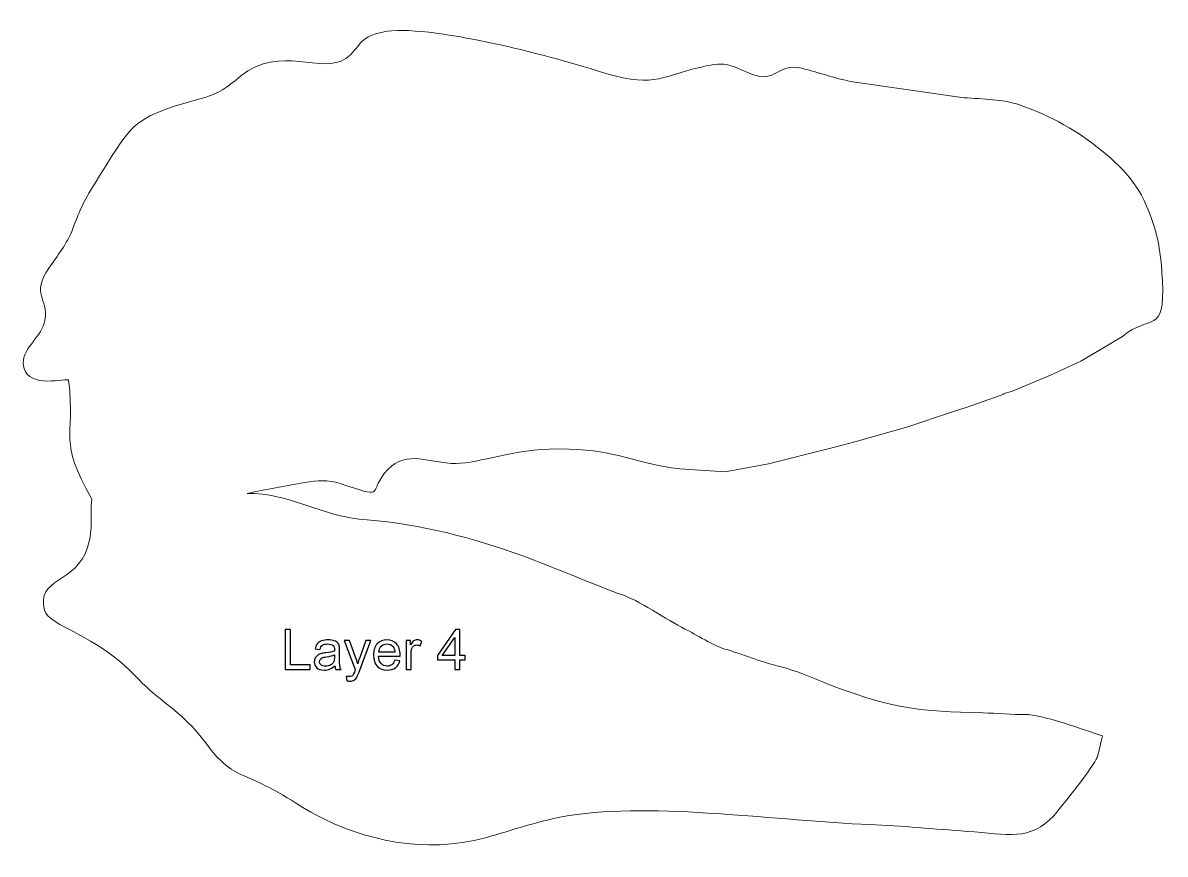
# Model space of a CAD drawing. Header units: millimetres. Extents: x -870 to 610, y 34 to 322.
# Drawn here: x -537.3 to -407.7, y 95.9 to 190.3 of the extents above; entities that cross this region are included whole.
import ezdxf

# ---------------------------------------------------------------- set-up
doc = ezdxf.new("R2010")
doc.units = ezdxf.units.MM
doc.header["$MEASUREMENT"] = 0
doc.layers.add('Layer 1', color=7, linetype='Continuous')

msp = doc.modelspace()

# ---------------------------------------------------------------- linework, layer by layer
at = {"layer": 'Layer 1', "lineweight": 18}
msp.add_open_spline([(-498.201, 133.8639), (-503.4451, 134.2124), (-507.0208, 136.972), (-511.8423, 136.8726), (-511.8423, 136.8726), (-509.6499, 137.2992), (-507.5853, 137.6972), (-505.2745, 138.1102), (-505.2745, 138.1102), (-503.8469, 138.3653), (-502.6617, 138.4389), (-501.2666, 137.9827), (-501.2666, 137.9827), (-496.1473, 136.3088), (-498.0242, 136.8198), (-496.2717, 139.1237), (-496.2717, 139.1237), (-494.1702, 141.8867), (-491.6295, 140.4819), (-488.6805, 140.279), (-488.6805, 140.279), (-485.9639, 140.0922), (-482.4448, 141.7298), (-477.5417, 141.8913), (-477.5417, 141.8913), (-471.0492, 142.105), (-469.1214, 140.7389), (-464.0478, 139.8405), (-464.0478, 139.8405), (-463.5318, 139.7491), (-463.0953, 139.7335), (-462.7327, 139.6581), (-462.7327, 139.6581), (-462.7327, 139.6581), (-462.7326, 139.6581), (-462.7326, 139.6581), (-462.7326, 139.6581), (-462.7326, 139.6581), (-457.6027, 139.3076), (-457.6027, 139.3076), (-457.6027, 139.3076), (-457.6027, 139.3076), (-452.6717, 140.2372), (-452.6717, 140.2372), (-452.6717, 140.2372), (-452.6717, 140.2372), (-445.7588, 141.95), (-445.7588, 141.95), (-445.7588, 141.95), (-445.7588, 141.95), (-442.8823, 142.7194), (-442.8823, 142.7194), (-442.8823, 142.7194), (-442.8823, 142.7194), (-436.8725, 144.404), (-436.8725, 144.404), (-436.8725, 144.404), (-436.8725, 144.404), (-431.9142, 146.0737), (-431.9142, 146.0737), (-431.9142, 146.0737), (-431.9142, 146.0737), (-430.1478, 146.6521), (-430.1478, 146.6521), (-430.1478, 146.6521), (-430.1478, 146.6521), (-425.9624, 148.1383), (-425.9624, 148.1383), (-425.9624, 148.1383), (-425.9623, 148.1566), (-425.962, 148.1747), (-425.9615, 148.1926), (-425.9615, 148.1926), (-425.9615, 148.1926), (-425.1029, 148.4435), (-425.1029, 148.4435), (-425.1029, 148.4435), (-425.1029, 148.4435), (-420.6782, 150.2902), (-420.6782, 150.2902), (-420.6782, 150.2902), (-420.6782, 150.2902), (-417.2167, 151.8649), (-417.2167, 151.8649), (-417.2167, 151.8649), (-417.2167, 151.8649), (-412.5026, 154.687), (-412.5026, 154.687), (-412.5026, 154.687), (-409.3572, 157.3182), (-407.6644, 154.7177), (-407.9797, 160.9858), (-407.9797, 160.9858), (-408.0929, 163.2361), (-408.3306, 165.3469), (-408.9397, 167.258), (-408.9397, 167.258), (-410.3365, 171.6405), (-412.0533, 173.4194), (-414.8363, 175.7329), (-414.8363, 175.7329), (-417.4059, 177.869), (-420.642, 179.7488), (-424.1753, 180.9378), (-424.1753, 180.9378), (-426.1465, 181.6012), (-428.2808, 181.6027), (-430.4867, 181.7562), (-430.4867, 181.7562), (-430.4867, 181.7562), (-443.1166, 183.5778), (-443.1166, 183.5778), (-443.1166, 183.5778), (-445.3417, 183.9723), (-446.931, 184.6486), (-448.9056, 185.1053), (-448.9056, 185.1053), (-451.7967, 185.7739), (-451.6971, 183.2982), (-454.6155, 184.4498), (-454.6155, 184.4498), (-456.9625, 185.376), (-457.2011, 185.9593), (-460.281, 185.2411), (-460.281, 185.2411), (-465.3145, 184.0674), (-465.6266, 182.7339), (-472.3319, 184.8851), (-472.3319, 184.8851), (-476.9092, 186.3535), (-491.4142, 190.2545), (-496.4488, 189.214), (-496.4488, 189.214), (-499.3425, 188.616), (-498.935, 187.399), (-500.625, 186.2248), (-500.625, 186.2248), (-503.3918, 184.3025), (-507.995, 187.9077), (-512.5956, 184.1873), (-512.5956, 184.1873), (-514.229, 182.8664), (-514.8332, 182.2631), (-517.3308, 181.5871), (-517.3308, 181.5871), (-525.3637, 179.4133), (-524.9091, 178.6151), (-529.2037, 171.8791), (-529.2037, 171.8791), (-530.3872, 170.0226), (-530.721, 169.1808), (-531.5963, 166.9181), (-531.5963, 166.9181), (-532.3015, 165.0953), (-533.3419, 163.8746), (-534.3164, 162.434), (-534.3164, 162.434), (-536.3978, 159.3568), (-534.3571, 159.1301), (-534.7719, 156.4967), (-534.7719, 156.4967), (-535.0452, 154.7606), (-537.2775, 153.3789), (-537.2299, 151.6441), (-537.2299, 151.6441), (-537.1494, 148.7209), (-532.8639, 149.8618), (-532.0797, 149.7405), (-532.0797, 149.7405), (-531.2864, 142.6386), (-533.3562, 143.2815), (-529.4588, 136.2084), (-529.4588, 136.2084), (-529.7171, 134.2182), (-529.206, 133.093), (-529.9428, 130.7287), (-529.9428, 130.7287), (-531.22, 126.6303), (-535.8437, 127.2733), (-534.8086, 123.634), (-534.8086, 123.634), (-534.258, 121.6983), (-529.0336, 120.9844), (-524.4246, 116.0486), (-524.4246, 116.0486), (-522.5041, 113.9921), (-520.1221, 112.53), (-518.137, 110.4831), (-518.137, 110.4831), (-515.8731, 108.1487), (-515.5264, 106.2394), (-511.8912, 104.6971), (-511.8912, 104.6971), (-510.3265, 104.0332), (-509.2542, 103.4924), (-507.8104, 102.665), (-507.8104, 102.665), (-506.292, 101.7949), (-505.5186, 101.1715), (-504.1089, 100.43), (-504.1089, 100.43), (-498.5088, 97.4847), (-491.7001, 95.9437), (-484.7915, 97.8092), (-484.7915, 97.8092), (-481.6122, 98.6676), (-478.6929, 99.7749), (-475.3007, 100.3189), (-475.3007, 100.3189), (-465.6165, 101.8724), (-451.3058, 99.6894), (-441.2555, 99.3025), (-441.2555, 99.3025), (-437.4754, 99.157), (-433.8347, 98.7939), (-430.1287, 98.5243), (-430.1287, 98.5243), (-425.5287, 98.1899), (-423.0155, 97.3887), (-420.3032, 100.3093), (-420.3032, 100.3093), (-419.4778, 101.2295), (-415.6888, 106.0455), (-415.3797, 106.9256), (-415.3797, 106.9256), (-415.1928, 107.458), (-414.9643, 108.6736), (-414.7765, 109.3492), (-414.7765, 109.3492), (-416.6395, 110.0135), (-421.837, 111.8209), (-423.5122, 111.7877), (-423.5122, 111.7877), (-424.8698, 111.7609), (-426.8785, 111.9372), (-428.3252, 111.9768), (-428.3252, 111.9768), (-435.6624, 112.178), (-438.173, 112.3776), (-445.1325, 114.9442), (-445.1325, 114.9442), (-447.5953, 115.8524), (-449.0038, 116.6532), (-451.7293, 117.3222), (-451.7293, 117.3222), (-453.5217, 117.7622), (-455.6878, 118.6652), (-457.6307, 119.212), (-457.6307, 119.212), (-458.8172, 119.5458), (-460.9092, 120.8667), (-462.1523, 121.4844), (-462.1523, 121.4844), (-464.1799, 122.4919), (-467.5784, 124.8805), (-469.3622, 125.386), (-469.3622, 125.386), (-469.3991, 125.3536), (-479.8295, 129.5309), (-480.561, 129.7903), (-480.561, 129.7903), (-486.3467, 131.8419), (-492.0585, 133.3848), (-498.201, 133.8639)], degree=3, knots=[0, 0, 0, 0, 0.01492537, 0.01492537, 0.01492537, 0.01492537, 0.02985075, 0.02985075, 0.02985075, 0.02985075, 0.04477612, 0.04477612, 0.04477612, 0.04477612, 0.05970149, 0.05970149, 0.05970149, 0.05970149, 0.07462687, 0.07462687, 0.07462687, 0.07462687, 0.08955224, 0.08955224, 0.08955224, 0.08955224, 0.10447761, 0.10447761, 0.10447761, 0.10447761, 0.11940299, 0.11940299, 0.11940299, 0.11940299, 0.13432836, 0.13432836, 0.13432836, 0.13432836, 0.14925373, 0.14925373, 0.14925373, 0.14925373, 0.1641791, 0.1641791, 0.1641791, 0.1641791, 0.17910448, 0.17910448, 0.17910448, 0.17910448, 0.19402985, 0.19402985, 0.19402985, 0.19402985, 0.20895522, 0.20895522, 0.20895522, 0.20895522, 0.2238806, 0.2238806, 0.2238806, 0.2238806, 0.23880597, 0.23880597, 0.23880597, 0.23880597, 0.25373134, 0.25373134, 0.25373134, 0.25373134, 0.26865672, 0.26865672, 0.26865672, 0.26865672, 0.28358209, 0.28358209, 0.28358209, 0.28358209, 0.29850746, 0.29850746, 0.29850746, 0.29850746, 0.31343284, 0.31343284, 0.31343284, 0.31343284, 0.32835821, 0.32835821, 0.32835821, 0.32835821, 0.34328358, 0.34328358, 0.34328358, 0.34328358, 0.35820896, 0.35820896, 0.35820896, 0.35820896, 0.37313433, 0.37313433, 0.37313433, 0.37313433, 0.3880597, 0.3880597, 0.3880597, 0.3880597, 0.40298507, 0.40298507, 0.40298507, 0.40298507, 0.41791045, 0.41791045, 0.41791045, 0.41791045, 0.43283582, 0.43283582, 0.43283582, 0.43283582, 0.44776119, 0.44776119, 0.44776119, 0.44776119, 0.46268657, 0.46268657, 0.46268657, 0.46268657, 0.47761194, 0.47761194, 0.47761194, 0.47761194, 0.49253731, 0.49253731, 0.49253731, 0.49253731, 0.50746269, 0.50746269, 0.50746269, 0.50746269, 0.52238806, 0.52238806, 0.52238806, 0.52238806, 0.53731343, 0.53731343, 0.53731343, 0.53731343, 0.55223881, 0.55223881, 0.55223881, 0.55223881, 0.56716418, 0.56716418, 0.56716418, 0.56716418, 0.58208955, 0.58208955, 0.58208955, 0.58208955, 0.59701493, 0.59701493, 0.59701493, 0.59701493, 0.6119403, 0.6119403, 0.6119403, 0.6119403, 0.62686567, 0.62686567, 0.62686567, 0.62686567, 0.64179104, 0.64179104, 0.64179104, 0.64179104, 0.65671642, 0.65671642, 0.65671642, 0.65671642, 0.67164179, 0.67164179, 0.67164179, 0.67164179, 0.68656716, 0.68656716, 0.68656716, 0.68656716, 0.70149254, 0.70149254, 0.70149254, 0.70149254, 0.71641791, 0.71641791, 0.71641791, 0.71641791, 0.73134328, 0.73134328, 0.73134328, 0.73134328, 0.74626866, 0.74626866, 0.74626866, 0.74626866, 0.76119403, 0.76119403, 0.76119403, 0.76119403, 0.7761194, 0.7761194, 0.7761194, 0.7761194, 0.79104478, 0.79104478, 0.79104478, 0.79104478, 0.80597015, 0.80597015, 0.80597015, 0.80597015, 0.82089552, 0.82089552, 0.82089552, 0.82089552, 0.8358209, 0.8358209, 0.8358209, 0.8358209, 0.85074627, 0.85074627, 0.85074627, 0.85074627, 0.86567164, 0.86567164, 0.86567164, 0.86567164, 0.88059701, 0.88059701, 0.88059701, 0.88059701, 0.89552239, 0.89552239, 0.89552239, 0.89552239, 0.91044776, 0.91044776, 0.91044776, 0.91044776, 0.92537313, 0.92537313, 0.92537313, 0.92537313, 0.94029851, 0.94029851, 0.94029851, 0.94029851, 0.95522388, 0.95522388, 0.95522388, 0.95522388, 0.97014925, 0.97014925, 0.97014925, 0.97014925, 1, 1, 1, 1], dxfattribs=at)
at = {"layer": 'Layer 1'}
for points, knots in [([(-507.5056, 116.8901), (-507.5056, 116.8901), (-507.5056, 121.4367), (-507.5056, 121.4367), (-507.5056, 121.4367), (-507.5056, 121.4367), (-506.9024, 121.4367), (-506.9024, 121.4367), (-506.9024, 121.4367), (-506.9024, 121.4367), (-506.9024, 117.4235), (-506.9024, 117.4235), (-506.9024, 117.4235), (-506.9024, 117.4235), (-504.6672, 117.4235), (-504.6672, 117.4235), (-504.6672, 117.4235), (-504.6672, 117.4235), (-504.6672, 116.8901), (-504.6672, 116.8901), (-504.6672, 116.8901), (-504.6672, 116.8901), (-507.5056, 116.8901), (-507.5056, 116.8901)], [0, 0, 0, 0, 0.14285714, 0.14285714, 0.14285714, 0.14285714, 0.28571429, 0.28571429, 0.28571429, 0.28571429, 0.42857143, 0.42857143, 0.42857143, 0.42857143, 0.57142857, 0.57142857, 0.57142857, 0.57142857, 0.71428571, 0.71428571, 0.71428571, 0.71428571, 1, 1, 1, 1]), ([(-488.2692, 116.8901), (-488.2692, 116.8901), (-488.2692, 117.976), (-488.2692, 117.976), (-488.2692, 117.976), (-488.2692, 117.976), (-490.2441, 117.976), (-490.2441, 117.976), (-490.2441, 117.976), (-490.2441, 117.976), (-490.2441, 118.4903), (-490.2441, 118.4903), (-490.2441, 118.4903), (-490.2441, 118.4903), (-488.1676, 121.4367), (-488.1676, 121.4367), (-488.1676, 121.4367), (-488.1676, 121.4367), (-487.7104, 121.4367), (-487.7104, 121.4367), (-487.7104, 121.4367), (-487.7104, 121.4367), (-487.7104, 118.4903), (-487.7104, 118.4903), (-487.7104, 118.4903), (-487.7104, 118.4903), (-487.0945, 118.4903), (-487.0945, 118.4903), (-487.0945, 118.4903), (-487.0945, 118.4903), (-487.0945, 117.976), (-487.0945, 117.976), (-487.0945, 117.976), (-487.0945, 117.976), (-487.7104, 117.976), (-487.7104, 117.976), (-487.7104, 117.976), (-487.7104, 117.976), (-487.7104, 116.8901), (-487.7104, 116.8901), (-487.7104, 116.8901), (-487.7104, 116.8901), (-488.2692, 116.8901), (-488.2692, 116.8901)], [0, 0, 0, 0, 0.08333333, 0.08333333, 0.08333333, 0.08333333, 0.16666667, 0.16666667, 0.16666667, 0.16666667, 0.25, 0.25, 0.25, 0.25, 0.33333333, 0.33333333, 0.33333333, 0.33333333, 0.41666667, 0.41666667, 0.41666667, 0.41666667, 0.5, 0.5, 0.5, 0.5, 0.58333333, 0.58333333, 0.58333333, 0.58333333, 0.66666667, 0.66666667, 0.66666667, 0.66666667, 0.75, 0.75, 0.75, 0.75, 0.83333333, 0.83333333, 0.83333333, 0.83333333, 1, 1, 1, 1]), ([(-501.8657, 117.3029), (-502.0732, 117.1261), (-502.2732, 117.0023), (-502.4648, 116.9293), (-502.4648, 116.9293), (-502.6563, 116.8562), (-502.8616, 116.8202), (-503.0818, 116.8202), (-503.0818, 116.8202), (-503.4437, 116.8202), (-503.7221, 116.9081), (-503.9168, 117.0848), (-503.9168, 117.0848), (-504.1115, 117.2605), (-504.2089, 117.4859), (-504.2089, 117.7601), (-504.2089, 117.7601), (-504.2089, 117.9209), (-504.1719, 118.068), (-504.0988, 118.2014), (-504.0988, 118.2014), (-504.0247, 118.3347), (-503.9284, 118.4406), (-503.8099, 118.521), (-503.8099, 118.521), (-503.6903, 118.6014), (-503.557, 118.6628), (-503.4077, 118.7041), (-503.4077, 118.7041), (-503.2977, 118.7327), (-503.1315, 118.7602), (-502.9103, 118.7877), (-502.9103, 118.7877), (-502.4595, 118.8406), (-502.1261, 118.9052), (-501.9134, 118.9793), (-501.9134, 118.9793), (-501.9113, 119.0555), (-501.9102, 119.1041), (-501.9102, 119.1242), (-501.9102, 119.1242), (-501.9102, 119.3507), (-501.9631, 119.5105), (-502.0689, 119.6037), (-502.0689, 119.6037), (-502.2118, 119.7296), (-502.4245, 119.7921), (-502.7061, 119.7921), (-502.7061, 119.7921), (-502.9696, 119.7921), (-503.1643, 119.7455), (-503.2892, 119.6534), (-503.2892, 119.6534), (-503.4151, 119.5613), (-503.5072, 119.3984), (-503.5675, 119.1634), (-503.5675, 119.1634), (-503.5675, 119.1634), (-504.1136, 119.2396), (-504.1136, 119.2396), (-504.1136, 119.2396), (-504.0639, 119.4735), (-503.9824, 119.6629), (-503.8681, 119.8069), (-503.8681, 119.8069), (-503.7538, 119.9508), (-503.5887, 120.0609), (-503.3728, 120.1392), (-503.3728, 120.1392), (-503.158, 120.2164), (-502.9071, 120.2556), (-502.6235, 120.2556), (-502.6235, 120.2556), (-502.342, 120.2556), (-502.1123, 120.2228), (-501.9356, 120.1561), (-501.9356, 120.1561), (-501.7599, 120.0894), (-501.6297, 120.0069), (-501.5472, 119.9064), (-501.5472, 119.9064), (-501.4646, 119.8058), (-501.4064, 119.6788), (-501.3726, 119.5254), (-501.3726, 119.5254), (-501.3546, 119.4301), (-501.345, 119.2587), (-501.345, 119.0121), (-501.345, 119.0121), (-501.345, 119.0121), (-501.345, 118.2712), (-501.345, 118.2712), (-501.345, 118.2712), (-501.345, 117.7537), (-501.3334, 117.4267), (-501.3101, 117.288), (-501.3101, 117.288), (-501.2879, 117.1494), (-501.2413, 117.0171), (-501.1736, 116.8901), (-501.1736, 116.8901), (-501.1736, 116.8901), (-501.7578, 116.8901), (-501.7578, 116.8901), (-501.7578, 116.8901), (-501.8139, 117.0076), (-501.8499, 117.1452), (-501.8657, 117.3029)], [0, 0, 0, 0, 0.03571429, 0.03571429, 0.03571429, 0.03571429, 0.07142857, 0.07142857, 0.07142857, 0.07142857, 0.10714286, 0.10714286, 0.10714286, 0.10714286, 0.14285714, 0.14285714, 0.14285714, 0.14285714, 0.17857143, 0.17857143, 0.17857143, 0.17857143, 0.21428571, 0.21428571, 0.21428571, 0.21428571, 0.25, 0.25, 0.25, 0.25, 0.28571429, 0.28571429, 0.28571429, 0.28571429, 0.32142857, 0.32142857, 0.32142857, 0.32142857, 0.35714286, 0.35714286, 0.35714286, 0.35714286, 0.39285714, 0.39285714, 0.39285714, 0.39285714, 0.42857143, 0.42857143, 0.42857143, 0.42857143, 0.46428571, 0.46428571, 0.46428571, 0.46428571, 0.5, 0.5, 0.5, 0.5, 0.53571429, 0.53571429, 0.53571429, 0.53571429, 0.57142857, 0.57142857, 0.57142857, 0.57142857, 0.60714286, 0.60714286, 0.60714286, 0.60714286, 0.64285714, 0.64285714, 0.64285714, 0.64285714, 0.67857143, 0.67857143, 0.67857143, 0.67857143, 0.71428571, 0.71428571, 0.71428571, 0.71428571, 0.75, 0.75, 0.75, 0.75, 0.78571429, 0.78571429, 0.78571429, 0.78571429, 0.82142857, 0.82142857, 0.82142857, 0.82142857, 0.85714286, 0.85714286, 0.85714286, 0.85714286, 0.89285714, 0.89285714, 0.89285714, 0.89285714, 0.92857143, 0.92857143, 0.92857143, 0.92857143, 1, 1, 1, 1]), ([(-500.5121, 115.6233), (-500.5121, 115.6233), (-500.5756, 116.1397), (-500.5756, 116.1397), (-500.5756, 116.1397), (-500.4528, 116.1069), (-500.347, 116.09), (-500.256, 116.09), (-500.256, 116.09), (-500.1311, 116.09), (-500.0316, 116.1112), (-499.9575, 116.1524), (-499.9575, 116.1524), (-499.8824, 116.1937), (-499.821, 116.2519), (-499.7734, 116.326), (-499.7734, 116.326), (-499.7385, 116.3821), (-499.6813, 116.5207), (-499.603, 116.743), (-499.603, 116.743), (-499.5924, 116.7737), (-499.5765, 116.8192), (-499.5532, 116.8795), (-499.5532, 116.8795), (-499.5532, 116.8795), (-500.8042, 120.1858), (-500.8042, 120.1858), (-500.8042, 120.1858), (-500.8042, 120.1858), (-500.2073, 120.1858), (-500.2073, 120.1858), (-500.2073, 120.1858), (-500.2073, 120.1858), (-499.5194, 118.2829), (-499.5194, 118.2829), (-499.5194, 118.2829), (-499.4294, 118.0426), (-499.35, 117.7886), (-499.2791, 117.5219), (-499.2791, 117.5219), (-499.2146, 117.7728), (-499.1384, 118.0204), (-499.0495, 118.2638), (-499.0495, 118.2638), (-499.0495, 118.2638), (-498.3467, 120.1858), (-498.3467, 120.1858), (-498.3467, 120.1858), (-498.3467, 120.1858), (-497.789, 120.1858), (-497.789, 120.1858), (-497.789, 120.1858), (-497.789, 120.1858), (-499.0347, 116.8329), (-499.0347, 116.8329), (-499.0347, 116.8329), (-499.1691, 116.4721), (-499.2738, 116.2244), (-499.349, 116.0879), (-499.349, 116.0879), (-499.4485, 115.9048), (-499.5628, 115.7704), (-499.6908, 115.6847), (-499.6908, 115.6847), (-499.8199, 115.5989), (-499.9734, 115.5566), (-500.1512, 115.5566), (-500.1512, 115.5566), (-500.2592, 115.5566), (-500.3798, 115.5788), (-500.5121, 115.6233)], [0, 0, 0, 0, 0.05263158, 0.05263158, 0.05263158, 0.05263158, 0.10526316, 0.10526316, 0.10526316, 0.10526316, 0.15789474, 0.15789474, 0.15789474, 0.15789474, 0.21052632, 0.21052632, 0.21052632, 0.21052632, 0.26315789, 0.26315789, 0.26315789, 0.26315789, 0.31578947, 0.31578947, 0.31578947, 0.31578947, 0.36842105, 0.36842105, 0.36842105, 0.36842105, 0.42105263, 0.42105263, 0.42105263, 0.42105263, 0.47368421, 0.47368421, 0.47368421, 0.47368421, 0.52631579, 0.52631579, 0.52631579, 0.52631579, 0.57894737, 0.57894737, 0.57894737, 0.57894737, 0.63157895, 0.63157895, 0.63157895, 0.63157895, 0.68421053, 0.68421053, 0.68421053, 0.68421053, 0.73684211, 0.73684211, 0.73684211, 0.73684211, 0.78947368, 0.78947368, 0.78947368, 0.78947368, 0.84210526, 0.84210526, 0.84210526, 0.84210526, 0.89473684, 0.89473684, 0.89473684, 0.89473684, 1, 1, 1, 1]), ([(-495.0638, 117.9569), (-495.0638, 117.9569), (-494.4859, 117.8807), (-494.4859, 117.8807), (-494.4859, 117.8807), (-494.5759, 117.5452), (-494.7442, 117.2838), (-494.9897, 117.0986), (-494.9897, 117.0986), (-495.2352, 116.9134), (-495.5485, 116.8202), (-495.9306, 116.8202), (-495.9306, 116.8202), (-496.4111, 116.8202), (-496.7921, 116.9684), (-497.0736, 117.2648), (-497.0736, 117.2648), (-497.3551, 117.56), (-497.4958, 117.976), (-497.4958, 118.5104), (-497.4958, 118.5104), (-497.4958, 119.0629), (-497.354, 119.4925), (-497.0693, 119.7973), (-497.0693, 119.7973), (-496.7846, 120.1032), (-496.4153, 120.2556), (-495.9613, 120.2556), (-495.9613, 120.2556), (-495.5221, 120.2556), (-495.1633, 120.1064), (-494.8849, 119.8069), (-494.8849, 119.8069), (-494.6066, 119.5074), (-494.4669, 119.0861), (-494.4669, 118.5432), (-494.4669, 118.5432), (-494.4669, 118.5104), (-494.468, 118.4607), (-494.4701, 118.3951), (-494.4701, 118.3951), (-494.4701, 118.3951), (-496.9243, 118.3951), (-496.9243, 118.3951), (-496.9243, 118.3951), (-496.9032, 118.0342), (-496.8016, 117.7569), (-496.6174, 117.5653), (-496.6174, 117.5653), (-496.4343, 117.3738), (-496.2047, 117.2775), (-495.9306, 117.2775), (-495.9306, 117.2775), (-495.7263, 117.2775), (-495.5517, 117.3314), (-495.4078, 117.4394), (-495.4078, 117.4394), (-495.2628, 117.5473), (-495.1485, 117.7198), (-495.0638, 117.9569)], [0, 0, 0, 0, 0.0625, 0.0625, 0.0625, 0.0625, 0.125, 0.125, 0.125, 0.125, 0.1875, 0.1875, 0.1875, 0.1875, 0.25, 0.25, 0.25, 0.25, 0.3125, 0.3125, 0.3125, 0.3125, 0.375, 0.375, 0.375, 0.375, 0.4375, 0.4375, 0.4375, 0.4375, 0.5, 0.5, 0.5, 0.5, 0.5625, 0.5625, 0.5625, 0.5625, 0.625, 0.625, 0.625, 0.625, 0.6875, 0.6875, 0.6875, 0.6875, 0.75, 0.75, 0.75, 0.75, 0.8125, 0.8125, 0.8125, 0.8125, 0.875, 0.875, 0.875, 0.875, 1, 1, 1, 1]), ([(-496.8926, 118.8523), (-496.8926, 118.8523), (-495.0574, 118.8523), (-495.0574, 118.8523), (-495.0574, 118.8523), (-495.0818, 119.1295), (-495.1527, 119.337), (-495.2681, 119.4756), (-495.2681, 119.4756), (-495.4448, 119.6905), (-495.6755, 119.7984), (-495.9581, 119.7984), (-495.9581, 119.7984), (-496.2142, 119.7984), (-496.429, 119.7127), (-496.6037, 119.5412), (-496.6037, 119.5412), (-496.7772, 119.3698), (-496.8735, 119.1401), (-496.8926, 118.8523)], [0, 0, 0, 0, 0.16666667, 0.16666667, 0.16666667, 0.16666667, 0.33333333, 0.33333333, 0.33333333, 0.33333333, 0.5, 0.5, 0.5, 0.5, 0.66666667, 0.66666667, 0.66666667, 0.66666667, 1, 1, 1, 1]), ([(-493.7863, 116.8901), (-493.7863, 116.8901), (-493.7863, 120.1858), (-493.7863, 120.1858), (-493.7863, 120.1858), (-493.7863, 120.1858), (-493.2847, 120.1858), (-493.2847, 120.1858), (-493.2847, 120.1858), (-493.2847, 120.1858), (-493.2847, 119.6809), (-493.2847, 119.6809), (-493.2847, 119.6809), (-493.1566, 119.9148), (-493.0381, 120.0693), (-492.9291, 120.1434), (-492.9291, 120.1434), (-492.8201, 120.2186), (-492.7005, 120.2556), (-492.5703, 120.2556), (-492.5703, 120.2556), (-492.3819, 120.2556), (-492.1904, 120.1963), (-491.9956, 120.0789), (-491.9956, 120.0789), (-491.9956, 120.0789), (-492.1946, 119.5635), (-492.1946, 119.5635), (-492.1946, 119.5635), (-492.3301, 119.6397), (-492.4655, 119.6778), (-492.601, 119.6778), (-492.601, 119.6778), (-492.7227, 119.6778), (-492.8317, 119.6407), (-492.928, 119.5677), (-492.928, 119.5677), (-493.0243, 119.4947), (-493.0931, 119.3931), (-493.1344, 119.2629), (-493.1344, 119.2629), (-493.1969, 119.065), (-493.2275, 118.848), (-493.2275, 118.612), (-493.2275, 118.612), (-493.2275, 118.612), (-493.2275, 116.8901), (-493.2275, 116.8901), (-493.2275, 116.8901), (-493.2275, 116.8901), (-493.7863, 116.8901), (-493.7863, 116.8901)], [0, 0, 0, 0, 0.07142857, 0.07142857, 0.07142857, 0.07142857, 0.14285714, 0.14285714, 0.14285714, 0.14285714, 0.21428571, 0.21428571, 0.21428571, 0.21428571, 0.28571429, 0.28571429, 0.28571429, 0.28571429, 0.35714286, 0.35714286, 0.35714286, 0.35714286, 0.42857143, 0.42857143, 0.42857143, 0.42857143, 0.5, 0.5, 0.5, 0.5, 0.57142857, 0.57142857, 0.57142857, 0.57142857, 0.64285714, 0.64285714, 0.64285714, 0.64285714, 0.71428571, 0.71428571, 0.71428571, 0.71428571, 0.78571429, 0.78571429, 0.78571429, 0.78571429, 0.85714286, 0.85714286, 0.85714286, 0.85714286, 1, 1, 1, 1]), ([(-488.2692, 118.4903), (-488.2692, 118.4903), (-488.2692, 120.5361), (-488.2692, 120.5361), (-488.2692, 120.5361), (-488.2692, 120.5361), (-489.6948, 118.4903), (-489.6948, 118.4903), (-489.6948, 118.4903), (-489.6948, 118.4903), (-488.2692, 118.4903), (-488.2692, 118.4903)], [0, 0, 0, 0, 0.25, 0.25, 0.25, 0.25, 0.5, 0.5, 0.5, 0.5, 1, 1, 1, 1]), ([(-501.9102, 118.5411), (-502.1134, 118.4586), (-502.4182, 118.3887), (-502.8246, 118.3316), (-502.8246, 118.3316), (-503.0553, 118.2987), (-503.2183, 118.2617), (-503.3135, 118.2204), (-503.3135, 118.2204), (-503.4088, 118.1792), (-503.4818, 118.1188), (-503.5337, 118.0405), (-503.5337, 118.0405), (-503.5855, 117.9611), (-503.612, 117.8733), (-503.612, 117.7759), (-503.612, 117.7759), (-503.612, 117.6288), (-503.5559, 117.505), (-503.4427, 117.4066), (-503.4427, 117.4066), (-503.3294, 117.3081), (-503.1643, 117.2584), (-502.9474, 117.2584), (-502.9474, 117.2584), (-502.7325, 117.2584), (-502.541, 117.305), (-502.3727, 117.3992), (-502.3727, 117.3992), (-502.2055, 117.4923), (-502.0816, 117.6204), (-502.0033, 117.7823), (-502.0033, 117.7823), (-501.943, 117.9082), (-501.9134, 118.0934), (-501.9134, 118.3379), (-501.9134, 118.3379), (-501.9134, 118.3379), (-501.9102, 118.5411), (-501.9102, 118.5411)], [0, 0, 0, 0, 0.09090909, 0.09090909, 0.09090909, 0.09090909, 0.18181818, 0.18181818, 0.18181818, 0.18181818, 0.27272727, 0.27272727, 0.27272727, 0.27272727, 0.36363636, 0.36363636, 0.36363636, 0.36363636, 0.45454545, 0.45454545, 0.45454545, 0.45454545, 0.54545455, 0.54545455, 0.54545455, 0.54545455, 0.63636364, 0.63636364, 0.63636364, 0.63636364, 0.72727273, 0.72727273, 0.72727273, 0.72727273, 0.81818182, 0.81818182, 0.81818182, 0.81818182, 1, 1, 1, 1])]:
    msp.add_open_spline(points, degree=3, knots=knots, dxfattribs=at)

doc.saveas('drawing.dxf')
